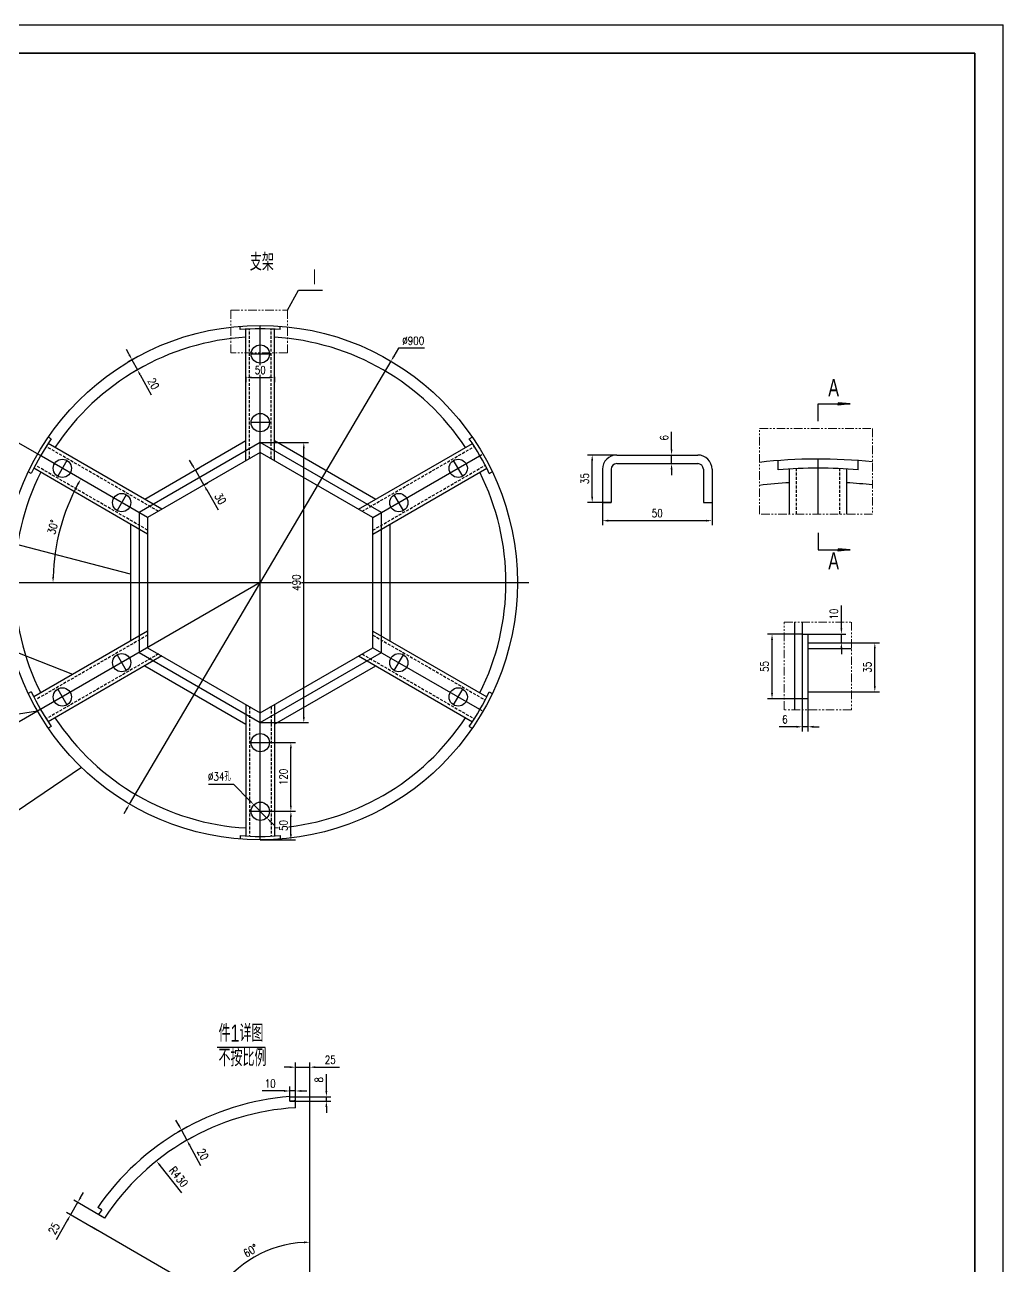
# Model space of a CAD drawing. Header units: millimetres. Extents: x 174648 to 205929, y -160248 to -145891.
# Drawn here: x 180088 to 181801, y -149303 to -147131 of the extents above; entities that cross this region are included whole.
import ezdxf

# ---------------------------------------------------------------- set-up
doc = ezdxf.new("R2010")
doc.units = ezdxf.units.MM
doc.linetypes.add('DASHED', pattern=[0.75, 0.5, -0.25])
doc.linetypes.add('PHANTOM', pattern=[2.5, 1.25, -0.25, 0.25, -0.25, 0.25, -0.25])
doc.layers.add('4虚线层', color=6, linetype='DASHED')
doc.layers.add('5（双点划线）', color=2, linetype='PHANTOM', lineweight=20)
doc.layers.add('图层1', color=4, linetype='Continuous', lineweight=35)
doc.styles.add('TH_GBDIM', font='romans.shx', dxfattribs={"width": 0.8, "bigfont": 'gbcbig.shx'})
doc.styles.add('样式 3.5', font='roms.shx', dxfattribs={"width": 0.7, "height": 3.5, "bigfont": 'hztxt.shx'})
doc.dimstyles.new('TH_GBDIM', dxfattribs={"dimtxt": 3.5, "dimasz": 2.5, "dimexe": 2, "dimexo": 0, "dimgap": 1.5, "dimtad": 1, "dimdec": 1, "dimzin": 0, "dimdsep": 46, "dimtxsty": 'TH_GBDIM', "dimcen": 2.5, "dimclrd": 130, "dimclre": 130, "dimclrt": 3, "dimadec": 0, "dimazin": 0, "dimtfac": 0.714286, "dimtdec": 1, "dimtmove": 0, "dimatfit": 3, "dimfxl": 0, "dimtzin": 0, "dimlwd": -1, "dimlwe": -1, "dimarcsym": 0})

# ---------------------------------------------------------------- blocks, each defined once
blk = doc.blocks.new('*D262')
at = {"color": 130, "linetype": 'Continuous', "transparency": 16777216}
for p, q in [((180475.5, -147746.4), (180475.5, -147755.7)), ((180485.5, -147747.7), (180515.5, -147747.7))]:
    blk.add_line(p, q, dxfattribs=at)
at = {"color": 130, "transparency": 16777216}
blk.add_line((180525.5, -147746.4), (180525.5, -147755.7), dxfattribs=at)
for points in [[(180485.5, -147746.1), (180485.5, -147749.4), (180475.5, -147747.7)], [(180515.5, -147746.1), (180515.5, -147749.4), (180525.5, -147747.7)]]:
    blk.add_solid(points, dxfattribs=at)
at = {"layer": 'Defpoints', "color": 0, "transparency": 16777216}
for p in [(180475.5, -147746.4), (180525.5, -147746.4), (180525.5, -147747.7)]:
    blk.add_point(p, dxfattribs=at)
at = {"color": 3, "transparency": 16777216, "insert": (180500.5, -147734.7), "char_height": 14, "attachment_point": 5, "style": 'TH_GBDIM', "bg_fill": 3, "box_fill_scale": 1.1, "bg_fill_color": 256, "bg_fill_true_color": 13158600, "bg_fill_transparency": 0}
blk.add_mtext('50', dxfattribs=at)
blk = doc.blocks.new('*D263')
at = {"color": 130, "linetype": 'Continuous', "transparency": 16777216}
for p, q in [((180271.1, -147707.8), (180266.3, -147699)), ((180286, -147711.1), (180268.8, -147720.4)), ((180275.9, -147716.6), (180285.4, -147734.2)), ((180290.2, -147743), (180309.3, -147778.3))]:
    blk.add_line(p, q, dxfattribs=at)
at = {"color": 130, "transparency": 16777216}
blk.add_line((180295.5, -147728.7), (180278.4, -147738), dxfattribs=at)
for points in [[(180272.6, -147707), (180269.6, -147708.6), (180275.9, -147716.6)], [(180291.6, -147742.2), (180288.7, -147743.8), (180285.4, -147734.2)]]:
    blk.add_solid(points, dxfattribs=at)
at = {"layer": 'Defpoints', "color": 0, "transparency": 16777216}
for p in [(180286, -147711.1), (180295.5, -147728.7), (180285.4, -147734.2)]:
    blk.add_point(p, dxfattribs=at)
at = {"color": 3, "transparency": 16777216, "insert": (180313.5, -147758.8), "char_height": 14, "attachment_point": 5, "rotation": 298.4633, "style": 'TH_GBDIM', "bg_fill": 3, "box_fill_scale": 1.1, "bg_fill_color": 256, "bg_fill_true_color": 13158600, "bg_fill_transparency": 0}
blk.add_mtext('20', dxfattribs=at)
blk = doc.blocks.new('*D264')
at = {"color": 130, "linetype": 'Continuous', "transparency": 16777216}
for p, q in [((180381.9, -147901.3), (180376.9, -147892.7)), ((180386.9, -147910), (180393.8, -147906)), ((180386.9, -147910), (180401.9, -147936)), ((180406.9, -147944.6), (180427, -147979.4))]:
    blk.add_line(p, q, dxfattribs=at)
at = {"color": 130, "transparency": 16777216}
blk.add_line((180401.9, -147936), (180408.8, -147932), dxfattribs=at)
for points in [[(180383.3, -147900.5), (180380.4, -147902.1), (180386.9, -147910)], [(180408.3, -147943.8), (180405.4, -147945.4), (180401.9, -147936)]]:
    blk.add_solid(points, dxfattribs=at)
at = {"layer": 'Defpoints', "color": 0, "transparency": 16777216}
for p in [(180386.9, -147910), (180401.9, -147936), (180401.9, -147936)]:
    blk.add_point(p, dxfattribs=at)
at = {"color": 3, "transparency": 16777216, "insert": (180430.7, -147959.8), "char_height": 14, "attachment_point": 5, "rotation": 300, "style": 'TH_GBDIM', "bg_fill": 3, "box_fill_scale": 1.1, "bg_fill_color": 256, "bg_fill_true_color": 13158600, "bg_fill_transparency": 0}
blk.add_mtext('30', dxfattribs=at)
blk = doc.blocks.new('*D265')
at = {"color": 130, "linetype": 'Continuous', "transparency": 16777216}
for p, q in [((180742.7, -147696.5), (180734.4, -147710.6)), ((180787.7, -147696.5), (180742.7, -147696.5)), ((180271.7, -148494.2), (180729.3, -147719.2)), ((180266.6, -148502.8), (180261.5, -148511.4))]:
    blk.add_line(p, q, dxfattribs=at)
at = {"color": 130, "transparency": 16777216}
for points in [[(180732.9, -147709.8), (180735.8, -147711.5), (180729.3, -147719.2)], [(180265.1, -148502), (180268, -148503.7), (180271.7, -148494.2)]]:
    blk.add_solid(points, dxfattribs=at)
at = {"layer": 'Defpoints', "color": 0, "transparency": 16777216}
for p in [(180729.3, -147719.2), (180271.7, -148494.2)]:
    blk.add_point(p, dxfattribs=at)
at = {"color": 3, "transparency": 16777216, "insert": (180768.2, -147683.5), "char_height": 14, "attachment_point": 5, "style": 'TH_GBDIM', "bg_fill": 3, "box_fill_scale": 1.1, "bg_fill_color": 256, "bg_fill_true_color": 13158600, "bg_fill_transparency": 0}
blk.add_mtext('∅900', dxfattribs=at)
blk = doc.blocks.new('*D266')
at = {"color": 130, "linetype": 'Continuous', "transparency": 16777216}
blk.add_arc((180500.5, -148106.7), 362.7, 151.5799, 178.4201, dxfattribs=at)
at = {"color": 130, "transparency": 16777216}
for points in [[(180180.1, -147933.3), (180183, -147934.9), (180186.4, -147925.4)], [(180139.6, -148096.7), (180136.3, -148096.7), (180137.8, -148106.7)]]:
    blk.add_solid(points, dxfattribs=at)
at = {"layer": 'Defpoints', "color": 0, "transparency": 16777216}
for p in [(180117.7, -147885.7), (180159.7, -147982.7), (180303.3, -147992.9), (180030.5, -148106.7), (180970.5, -148106.7)]:
    blk.add_point(p, dxfattribs=at)
at = {"color": 3, "transparency": 16777216, "insert": (180137.6, -148009.5), "char_height": 14, "attachment_point": 5, "rotation": 75, "style": 'TH_GBDIM', "bg_fill": 3, "box_fill_scale": 1.1, "bg_fill_color": 256, "bg_fill_true_color": 13158600, "bg_fill_transparency": 0}
blk.add_mtext('30°', dxfattribs=at)
blk = doc.blocks.new('*D267')
at = {"color": 130, "transparency": 16777216}
blk.add_line((180117.7, -147885.7), (180057.7, -147851.1), dxfattribs=at)
at = {"color": 130, "linetype": 'Continuous', "transparency": 16777216}
blk.add_line((180110.8, -148331.7), (180057.7, -148362.4), dxfattribs=at)
blk.add_arc((180500.5, -148106.7), 503.3, 151.1385, 208.8615, dxfattribs=at)
at = {"color": 130, "transparency": 16777216}
for points in [[(180058.3, -147863), (180061.2, -147864.6), (180064.6, -147855.1)], [(180061.2, -148348.8), (180058.3, -148350.5), (180064.6, -148358.4)]]:
    blk.add_solid(points, dxfattribs=at)
at = {"layer": 'Defpoints', "color": 0, "transparency": 16777216}
for p in [(180117.7, -147885.7), (180303.3, -147992.9), (180004.8, -148019.3), (180500.5, -148106.7), (180110.8, -148331.7)]:
    blk.add_point(p, dxfattribs=at)
at = {"color": 3, "transparency": 16777216, "insert": (179984.2, -148106.7), "char_height": 14, "attachment_point": 5, "rotation": 90, "style": 'TH_GBDIM', "bg_fill": 3, "box_fill_scale": 1.1, "bg_fill_color": 256, "bg_fill_true_color": 13158600, "bg_fill_transparency": 0}
blk.add_mtext('60°', dxfattribs=at)
blk = doc.blocks.new('*D268')
at = {"color": 130, "transparency": 16777216}
blk.add_line((180500.5, -147861.7), (180584.7, -147861.7), dxfattribs=at)
at = {"color": 130, "linetype": 'Continuous', "transparency": 16777216}
for p, q in [((180576.7, -148341.7), (180576.7, -147871.7)), ((180500.5, -148351.7), (180584.7, -148351.7))]:
    blk.add_line(p, q, dxfattribs=at)
at = {"color": 130, "transparency": 16777216}
for points in [[(180575, -147871.7), (180578.4, -147871.7), (180576.7, -147861.7)], [(180575, -148341.7), (180578.4, -148341.7), (180576.7, -148351.7)]]:
    blk.add_solid(points, dxfattribs=at)
at = {"layer": 'Defpoints', "color": 0, "transparency": 16777216}
for p in [(180500.5, -147861.7), (180576.7, -147861.7), (180500.5, -148351.7)]:
    blk.add_point(p, dxfattribs=at)
at = {"color": 3, "transparency": 16777216, "insert": (180563.7, -148106.7), "char_height": 14, "attachment_point": 5, "rotation": 90, "style": 'TH_GBDIM', "bg_fill": 3, "box_fill_scale": 1.1, "bg_fill_color": 256, "bg_fill_true_color": 13158600, "bg_fill_transparency": 0}
blk.add_mtext('490', dxfattribs=at)
blk = doc.blocks.new('*D269')
at = {"color": 130, "transparency": 16777216}
blk.add_line((181099.5, -147966.3), (181099.5, -148006.3), dxfattribs=at)
at = {"color": 130, "linetype": 'Continuous', "transparency": 16777216}
for p, q in [((181291.1, -147966.3), (181291.1, -148006.3)), ((181281.1, -147998.3), (181109.5, -147998.3))]:
    blk.add_line(p, q, dxfattribs=at)
at = {"color": 130, "transparency": 16777216}
for points in [[(181109.5, -147996.6), (181109.5, -148000), (181099.5, -147998.3)], [(181281.1, -147996.6), (181281.1, -148000), (181291.1, -147998.3)]]:
    blk.add_solid(points, dxfattribs=at)
at = {"layer": 'Defpoints', "color": 0, "transparency": 16777216}
for p in [(181099.5, -147966.3), (181291.1, -147966.3), (181099.5, -147998.3)]:
    blk.add_point(p, dxfattribs=at)
at = {"color": 3, "transparency": 16777216, "insert": (181195.3, -147985.3), "char_height": 14, "attachment_point": 5, "style": 'TH_GBDIM', "bg_fill": 3, "box_fill_scale": 1.1, "bg_fill_color": 256, "bg_fill_true_color": 13158600, "bg_fill_transparency": 0}
blk.add_mtext('{50}{}{}', dxfattribs=at)
blk = doc.blocks.new('*D270')
at = {"color": 130, "transparency": 16777216}
blk.add_line((181124.5, -147883.4), (181073.4, -147883.4), dxfattribs=at)
at = {"color": 130, "linetype": 'Continuous', "transparency": 16777216}
for p, q in [((181081.4, -147956.3), (181081.4, -147893.4)), ((181114.5, -147966.3), (181073.4, -147966.3))]:
    blk.add_line(p, q, dxfattribs=at)
at = {"color": 130, "transparency": 16777216}
for points in [[(181079.7, -147893.4), (181083.1, -147893.4), (181081.4, -147883.4)], [(181079.7, -147956.3), (181083.1, -147956.3), (181081.4, -147966.3)]]:
    blk.add_solid(points, dxfattribs=at)
at = {"layer": 'Defpoints', "color": 0, "transparency": 16777216}
for p in [(181081.4, -147883.4), (181124.5, -147883.4), (181114.5, -147966.3)]:
    blk.add_point(p, dxfattribs=at)
at = {"color": 3, "transparency": 16777216, "insert": (181068.4, -147924.8), "char_height": 14, "attachment_point": 5, "rotation": 90, "style": 'TH_GBDIM', "bg_fill": 3, "box_fill_scale": 1.1, "bg_fill_color": 256, "bg_fill_true_color": 13158600, "bg_fill_transparency": 0}
blk.add_mtext('{35}{}{}', dxfattribs=at)
blk = doc.blocks.new('*D271')
at = {"color": 130, "linetype": 'Continuous', "transparency": 16777216}
for p, q in [((181220.3, -147873.4), (181220.3, -147842.9)), ((181220.3, -147898.4), (181220.3, -147883.4)), ((181195.3, -147898.4), (181228.3, -147898.4)), ((181220.3, -147908.4), (181220.3, -147918.4))]:
    blk.add_line(p, q, dxfattribs=at)
at = {"color": 130, "transparency": 16777216}
blk.add_line((181195.3, -147883.4), (181228.3, -147883.4), dxfattribs=at)
for points in [[(181218.7, -147873.4), (181222, -147873.4), (181220.3, -147883.4)], [(181218.7, -147908.4), (181222, -147908.4), (181220.3, -147898.4)]]:
    blk.add_solid(points, dxfattribs=at)
at = {"layer": 'Defpoints', "color": 0, "transparency": 16777216}
for p in [(181195.3, -147883.4), (181220.3, -147883.4), (181195.3, -147898.4)]:
    blk.add_point(p, dxfattribs=at)
at = {"color": 3, "transparency": 16777216, "insert": (181207.3, -147853.2), "char_height": 14, "attachment_point": 5, "rotation": 90, "style": 'TH_GBDIM', "bg_fill": 3, "box_fill_scale": 1.1, "bg_fill_color": 256, "bg_fill_true_color": 13158600, "bg_fill_transparency": 0}
blk.add_mtext('{6}{}{}', dxfattribs=at)
blk = doc.blocks.new('*D272')
at = {"color": 130, "transparency": 16777216}
blk.add_line((181448.9, -148196.8), (181388.1, -148196.8), dxfattribs=at)
at = {"color": 130, "linetype": 'Continuous', "transparency": 16777216}
for p, q in [((181396.1, -148300), (181396.1, -148206.8)), ((181448.9, -148310), (181388.1, -148310))]:
    blk.add_line(p, q, dxfattribs=at)
at = {"color": 130, "transparency": 16777216}
for points in [[(181394.5, -148206.8), (181397.8, -148206.8), (181396.1, -148196.8)], [(181394.5, -148300), (181397.8, -148300), (181396.1, -148310)]]:
    blk.add_solid(points, dxfattribs=at)
at = {"layer": 'Defpoints', "color": 0, "transparency": 16777216}
for p in [(181396.1, -148196.8), (181448.9, -148196.8), (181448.9, -148310)]:
    blk.add_point(p, dxfattribs=at)
at = {"color": 3, "transparency": 16777216, "insert": (181383.1, -148253.4), "char_height": 14, "attachment_point": 5, "rotation": 90, "style": 'TH_GBDIM', "bg_fill": 3, "box_fill_scale": 1.1, "bg_fill_color": 256, "bg_fill_true_color": 13158600, "bg_fill_transparency": 0}
blk.add_mtext('{55}{}{}', dxfattribs=at)
blk = doc.blocks.new('*D273')
at = {"color": 130, "transparency": 16777216}
blk.add_line((181535.1, -148211.9), (181584, -148211.9), dxfattribs=at)
at = {"color": 130, "linetype": 'Continuous', "transparency": 16777216}
for p, q in [((181576, -148287.7), (181576, -148221.9)), ((181535.1, -148297.7), (181584, -148297.7))]:
    blk.add_line(p, q, dxfattribs=at)
at = {"color": 130, "transparency": 16777216}
for points in [[(181574.4, -148221.9), (181577.7, -148221.9), (181576, -148211.9)], [(181574.4, -148287.7), (181577.7, -148287.7), (181576, -148297.7)]]:
    blk.add_solid(points, dxfattribs=at)
at = {"layer": 'Defpoints', "color": 0, "transparency": 16777216}
for p in [(181535.1, -148211.9), (181576, -148211.9), (181535.1, -148297.7)]:
    blk.add_point(p, dxfattribs=at)
at = {"color": 3, "transparency": 16777216, "insert": (181563, -148254.8), "char_height": 14, "attachment_point": 5, "rotation": 90, "style": 'TH_GBDIM', "bg_fill": 3, "box_fill_scale": 1.1, "bg_fill_color": 256, "bg_fill_true_color": 13158600, "bg_fill_transparency": 0}
blk.add_mtext('{35}{}{}', dxfattribs=at)
blk = doc.blocks.new('*D274')
at = {"color": 130, "linetype": 'Continuous', "transparency": 16777216}
for p, q in [((181517.5, -148186.8), (181517.5, -148146.7)), ((181517.5, -148211.9), (181517.5, -148196.8)), ((181458.9, -148211.9), (181525.5, -148211.9)), ((181517.5, -148221.9), (181517.5, -148231.9))]:
    blk.add_line(p, q, dxfattribs=at)
at = {"color": 130, "transparency": 16777216}
blk.add_line((181458.9, -148196.8), (181525.5, -148196.8), dxfattribs=at)
for points in [[(181515.9, -148186.8), (181519.2, -148186.8), (181517.5, -148196.8)], [(181515.9, -148221.9), (181519.2, -148221.9), (181517.5, -148211.9)]]:
    blk.add_solid(points, dxfattribs=at)
at = {"layer": 'Defpoints', "color": 0, "transparency": 16777216}
for p in [(181458.9, -148196.8), (181517.5, -148196.8), (181458.9, -148211.9)]:
    blk.add_point(p, dxfattribs=at)
at = {"color": 3, "transparency": 16777216, "insert": (181504.5, -148161.7), "char_height": 14, "attachment_point": 5, "rotation": 90, "style": 'TH_GBDIM', "bg_fill": 3, "box_fill_scale": 1.1, "bg_fill_color": 256, "bg_fill_true_color": 13158600, "bg_fill_transparency": 0}
blk.add_mtext('{10}{}{}', dxfattribs=at)
blk = doc.blocks.new('*D275')
at = {"color": 130, "transparency": 16777216}
blk.add_line((181448.9, -148310), (181448.9, -148366.9), dxfattribs=at)
at = {"color": 130, "linetype": 'Continuous', "transparency": 16777216}
for p, q in [((181458.9, -148310), (181458.9, -148366.9)), ((181438.9, -148358.9), (181408.4, -148358.9)), ((181458.9, -148358.9), (181448.9, -148358.9)), ((181468.9, -148358.9), (181478.9, -148358.9))]:
    blk.add_line(p, q, dxfattribs=at)
at = {"color": 130, "transparency": 16777216}
for points in [[(181438.9, -148357.2), (181438.9, -148360.6), (181448.9, -148358.9)], [(181468.9, -148357.2), (181468.9, -148360.6), (181458.9, -148358.9)]]:
    blk.add_solid(points, dxfattribs=at)
at = {"layer": 'Defpoints', "color": 0, "transparency": 16777216}
for p in [(181448.9, -148310), (181458.9, -148310), (181448.9, -148358.9)]:
    blk.add_point(p, dxfattribs=at)
at = {"color": 3, "transparency": 16777216, "insert": (181418.7, -148345.9), "char_height": 14, "attachment_point": 5, "style": 'TH_GBDIM', "bg_fill": 3, "box_fill_scale": 1.1, "bg_fill_color": 256, "bg_fill_true_color": 13158600, "bg_fill_transparency": 0}
blk.add_mtext('{6}{}{}', dxfattribs=at)
blk = doc.blocks.new('*D276')
at = {"color": 130, "linetype": 'Continuous', "transparency": 16777216}
for p, q in [((180357.8, -149055.8), (180353, -149047)), ((180372.7, -149059.1), (180355.5, -149068.4)), ((180362.5, -149064.6), (180372.1, -149082.2)), ((180376.8, -149091), (180396, -149126.3))]:
    blk.add_line(p, q, dxfattribs=at)
at = {"color": 130, "transparency": 16777216}
blk.add_line((180382.2, -149076.7), (180365, -149086), dxfattribs=at)
for points in [[(180359.2, -149055), (180356.3, -149056.6), (180362.5, -149064.6)], [(180378.3, -149090.2), (180375.4, -149091.8), (180372.1, -149082.2)]]:
    blk.add_solid(points, dxfattribs=at)
at = {"layer": 'Defpoints', "color": 0, "transparency": 16777216}
for p in [(180372.7, -149059.1), (180382.2, -149076.7), (180372.1, -149082.2)]:
    blk.add_point(p, dxfattribs=at)
at = {"color": 3, "transparency": 16777216, "insert": (180400.2, -149106.8), "char_height": 14, "attachment_point": 5, "rotation": 298.4633, "style": 'TH_GBDIM', "bg_fill": 3, "box_fill_scale": 1.1, "bg_fill_color": 256, "bg_fill_true_color": 13158600, "bg_fill_transparency": 0}
blk.add_mtext('20', dxfattribs=at)
blk = doc.blocks.new('*D277')
at = {"color": 130, "linetype": 'Continuous', "transparency": 16777216}
for p, q in [((180562.1, -149013.4), (180562.1, -148946.5)), ((180552.1, -148954.5), (180542.1, -148954.5)), ((180562.1, -148954.5), (180587.1, -148954.5)), ((180597.1, -148954.5), (180638.9, -148954.5))]:
    blk.add_line(p, q, dxfattribs=at)
at = {"color": 130, "transparency": 16777216}
blk.add_line((180587.1, -149013.4), (180587.1, -148946.5), dxfattribs=at)
for points in [[(180552.1, -148952.8), (180552.1, -148956.2), (180562.1, -148954.5)], [(180597.1, -148952.8), (180597.1, -148956.2), (180587.1, -148954.5)]]:
    blk.add_solid(points, dxfattribs=at)
at = {"layer": 'Defpoints', "color": 0, "transparency": 16777216}
for p in [(180587.1, -148954.5), (180562.1, -149013.4), (180587.1, -149013.4)]:
    blk.add_point(p, dxfattribs=at)
at = {"color": 3, "transparency": 16777216, "insert": (180623, -148941.5), "char_height": 14, "attachment_point": 5, "style": 'TH_GBDIM', "bg_fill": 3, "box_fill_scale": 1.1, "bg_fill_color": 256, "bg_fill_true_color": 13158600, "bg_fill_transparency": 0}
blk.add_mtext('{25}{}{}', dxfattribs=at)
blk = doc.blocks.new('*D282')
at = {"color": 130, "linetype": 'Continuous', "transparency": 16777216}
for p, q in [((180185.9, -149182.7), (180190.9, -149174)), ((180180.9, -149191.3), (180168.4, -149213)), ((180227.9, -149218.4), (180174, -149187.3)), ((180163.4, -149221.6), (180143.3, -149256.4))]:
    blk.add_line(p, q, dxfattribs=at)
at = {"color": 130, "transparency": 16777216}
blk.add_line((180215.4, -149240.1), (180161.5, -149209), dxfattribs=at)
for points in [[(180184.5, -149181.8), (180187.3, -149183.5), (180180.9, -149191.3)], [(180162, -149220.8), (180164.8, -149222.5), (180168.4, -149213)]]:
    blk.add_solid(points, dxfattribs=at)
at = {"layer": 'Defpoints', "color": 0, "transparency": 16777216}
for p in [(180168.4, -149213), (180227.9, -149218.4), (180215.4, -149240.1)]:
    blk.add_point(p, dxfattribs=at)
at = {"color": 3, "transparency": 16777216, "insert": (180139.6, -149236.8), "char_height": 14, "attachment_point": 5, "rotation": 60, "style": 'TH_GBDIM', "bg_fill": 3, "box_fill_scale": 1.1, "bg_fill_color": 256, "bg_fill_true_color": 13158600, "bg_fill_transparency": 0}
blk.add_mtext('25', dxfattribs=at)
blk = doc.blocks.new('*D278')
at = {"color": 130, "transparency": 16777216}
blk.add_line((180552.1, -149013.4), (180552.1, -148988.1), dxfattribs=at)
at = {"color": 130, "linetype": 'Continuous', "transparency": 16777216}
for p, q in [((180562.1, -149013.4), (180562.1, -148988.1)), ((180542.1, -148996.1), (180503.6, -148996.1)), ((180562.1, -148996.1), (180552.1, -148996.1)), ((180572.1, -148996.1), (180582.1, -148996.1))]:
    blk.add_line(p, q, dxfattribs=at)
at = {"color": 130, "transparency": 16777216}
for points in [[(180542.1, -148994.4), (180542.1, -148997.8), (180552.1, -148996.1)], [(180572.1, -148994.4), (180572.1, -148997.8), (180562.1, -148996.1)]]:
    blk.add_solid(points, dxfattribs=at)
at = {"layer": 'Defpoints', "color": 0, "transparency": 16777216}
for p in [(180552.1, -148996.1), (180552.1, -149013.4), (180562.1, -149013.4)]:
    blk.add_point(p, dxfattribs=at)
at = {"color": 3, "transparency": 16777216, "insert": (180517.9, -148983.1), "char_height": 14, "attachment_point": 5, "style": 'TH_GBDIM', "bg_fill": 3, "box_fill_scale": 1.1, "bg_fill_color": 256, "bg_fill_true_color": 13158600, "bg_fill_transparency": 0}
blk.add_mtext('10', dxfattribs=at)
blk = doc.blocks.new('*D279')
at = {"color": 130, "linetype": 'Continuous', "transparency": 16777216}
for p, q in [((180616.2, -148996.1), (180616.2, -148966.6)), ((180616.2, -149014.1), (180616.2, -149006.1)), ((180552.1, -149014.1), (180624.2, -149014.1)), ((180616.2, -149024.1), (180616.2, -149034.1))]:
    blk.add_line(p, q, dxfattribs=at)
at = {"color": 130, "transparency": 16777216}
blk.add_line((180552.1, -149006.1), (180624.2, -149006.1), dxfattribs=at)
for points in [[(180614.5, -148996.1), (180617.9, -148996.1), (180616.2, -149006.1)], [(180614.5, -149024.1), (180617.9, -149024.1), (180616.2, -149014.1)]]:
    blk.add_solid(points, dxfattribs=at)
at = {"layer": 'Defpoints', "color": 0, "transparency": 16777216}
for p in [(180552.1, -149006.1), (180616.2, -149006.1), (180552.1, -149014.1)]:
    blk.add_point(p, dxfattribs=at)
at = {"color": 3, "transparency": 16777216, "insert": (180603.2, -148976.4), "char_height": 14, "attachment_point": 5, "rotation": 90, "style": 'TH_GBDIM', "bg_fill": 3, "box_fill_scale": 1.1, "bg_fill_color": 256, "bg_fill_true_color": 13158600, "bg_fill_transparency": 0}
blk.add_mtext('8', dxfattribs=at)
blk = doc.blocks.new('*D280')
at = {"color": 130, "linetype": 'Continuous', "transparency": 16777216}
blk.add_line((180363.5, -149174.5), (180325.1, -149126.5), dxfattribs=at)
at = {"color": 130, "transparency": 16777216}
blk.add_solid([(180326.4, -149125.5), (180323.8, -149127.5), (180318.9, -149118.7)], dxfattribs=at)
at = {"layer": 'Defpoints', "color": 0, "transparency": 16777216}
for p in [(180318.9, -149118.7), (180587.1, -149454.7)]:
    blk.add_point(p, dxfattribs=at)
at = {"color": 3, "transparency": 16777216, "insert": (180357.6, -149146.3), "char_height": 14, "attachment_point": 5, "rotation": 308.6007, "style": 'TH_GBDIM', "bg_fill": 3, "box_fill_scale": 1.1, "bg_fill_color": 256, "bg_fill_true_color": 13158600, "bg_fill_transparency": 0}
blk.add_mtext('R430', dxfattribs=at)
blk = doc.blocks.new('*D281')
at = {"color": 130, "linetype": 'Continuous', "transparency": 16777216}
blk.add_arc((180587.1, -149454.7), 194, 92.9538, 147.0462, dxfattribs=at)
at = {"color": 130, "transparency": 16777216}
for points in [[(180577.1, -149259.3), (180577.2, -149262.7), (180587.1, -149260.7)], [(180425.8, -149350.1), (180422.9, -149348.3), (180419.1, -149357.7)]]:
    blk.add_solid(points, dxfattribs=at)
at = {"layer": 'Defpoints', "color": 0, "transparency": 16777216}
for p in [(180587.1, -149004.7), (180205, -149234.1), (180520.8, -149272.4), (180587.1, -149454.7), (180587.1, -149454.7)]:
    blk.add_point(p, dxfattribs=at)
at = {"color": 3, "transparency": 16777216, "insert": (180483.6, -149275.5), "char_height": 14, "attachment_point": 5, "rotation": 30, "style": 'TH_GBDIM', "bg_fill": 3, "box_fill_scale": 1.1, "bg_fill_color": 256, "bg_fill_true_color": 13158600, "bg_fill_transparency": 0}
blk.add_mtext('60°', dxfattribs=at)
blk = doc.blocks.new('*D283')
at = {"color": 130, "transparency": 16777216}
blk.add_line((180500.5, -148506.7), (180562.1, -148506.7), dxfattribs=at)
at = {"color": 130, "linetype": 'Continuous', "transparency": 16777216}
for p, q in [((180554.1, -148546.7), (180554.1, -148516.7)), ((180500.5, -148556.7), (180562.1, -148556.7))]:
    blk.add_line(p, q, dxfattribs=at)
at = {"color": 130, "transparency": 16777216}
for points in [[(180552.4, -148516.7), (180555.7, -148516.7), (180554.1, -148506.7)], [(180552.4, -148546.7), (180555.7, -148546.7), (180554.1, -148556.7)]]:
    blk.add_solid(points, dxfattribs=at)
at = {"layer": 'Defpoints', "color": 0, "transparency": 16777216}
for p in [(180500.5, -148506.7), (180554.1, -148506.7), (180500.5, -148556.7)]:
    blk.add_point(p, dxfattribs=at)
at = {"color": 3, "transparency": 16777216, "insert": (180541.1, -148531.7), "char_height": 14, "attachment_point": 5, "rotation": 90, "style": 'TH_GBDIM', "bg_fill": 3, "box_fill_scale": 1.1, "bg_fill_color": 256, "bg_fill_true_color": 13158600, "bg_fill_transparency": 0}
blk.add_mtext('50', dxfattribs=at)
blk = doc.blocks.new('*D284')
at = {"color": 130, "transparency": 16777216}
blk.add_line((180500.5, -148386.7), (180562.1, -148386.7), dxfattribs=at)
at = {"color": 130, "linetype": 'Continuous', "transparency": 16777216}
for p, q in [((180554.1, -148496.7), (180554.1, -148396.7)), ((180500.5, -148506.7), (180562.1, -148506.7))]:
    blk.add_line(p, q, dxfattribs=at)
at = {"color": 130, "transparency": 16777216}
for points in [[(180552.4, -148396.7), (180555.7, -148396.7), (180554.1, -148386.7)], [(180552.4, -148496.7), (180555.7, -148496.7), (180554.1, -148506.7)]]:
    blk.add_solid(points, dxfattribs=at)
at = {"layer": 'Defpoints', "color": 0, "transparency": 16777216}
for p in [(180500.5, -148386.7), (180554.1, -148386.7), (180500.5, -148506.7)]:
    blk.add_point(p, dxfattribs=at)
at = {"color": 3, "transparency": 16777216, "insert": (180541.1, -148446.7), "char_height": 14, "attachment_point": 5, "rotation": 90, "style": 'TH_GBDIM', "bg_fill": 3, "box_fill_scale": 1.1, "bg_fill_color": 256, "bg_fill_true_color": 13158600, "bg_fill_transparency": 0}
blk.add_mtext('120', dxfattribs=at)
blk = doc.blocks.new('*D285')
at = {"color": 130, "linetype": 'Continuous', "transparency": 16777216}
for p, q in [((180409.9, -148459.6), (180453.9, -148459.6)), ((180453.9, -148459.6), (180482.2, -148488.2)), ((180511.7, -148518.1), (180489.2, -148495.3)), ((180518.8, -148525.2), (180525.8, -148532.3))]:
    blk.add_line(p, q, dxfattribs=at)
at = {"color": 130, "transparency": 16777216}
for points in [[(180483.4, -148487.1), (180481, -148489.4), (180489.2, -148495.3)], [(180519.9, -148524), (180517.6, -148526.4), (180511.7, -148518.1)]]:
    blk.add_solid(points, dxfattribs=at)
at = {"layer": 'Defpoints', "color": 0, "transparency": 16777216}
for p in [(180489.2, -148495.3), (180511.7, -148518.1)]:
    blk.add_point(p, dxfattribs=at)
at = {"color": 3, "transparency": 16777216, "insert": (180428.9, -148446.2), "char_height": 14, "attachment_point": 5, "style": 'TH_GBDIM', "bg_fill": 3, "box_fill_scale": 1.1, "bg_fill_color": 256, "bg_fill_true_color": 13158600, "bg_fill_transparency": 0}
blk.add_mtext('{%%c34孔}{}{}', dxfattribs=at)

msp = doc.modelspace()

# ---------------------------------------------------------------- hatches: boundary and pattern name
h = msp.add_hatch(color=256)
h.dxf.hatch_style = 1
h.paths.add_polyline_path([(181512, -147792), (181512, -147794), (181532.7, -147794)])
h.paths.add_polyline_path([(181512, -147794), (181512, -147796), (181532.7, -147794)])
h = msp.add_hatch(color=256)
h.dxf.hatch_style = 1
h.paths.add_polyline_path([(181532.7, -148049.6), (181512, -148049.6), (181512, -148051.6)])
h.paths.add_polyline_path([(181532.7, -148049.6), (181512, -148047.6), (181512, -148049.6)])

# ---------------------------------------------------------------- linework, layer by layer
at = {"color": 7, "linetype": 'Continuous'}
for p in [(179721.7, -147130.8), (181800.7, -150071.1)]:
    msp.add_line(p, (181800.7, -147130.8), dxfattribs=at)
at = {"color": 2}
for p, q in [((180548.1, -147629.9), (180567.4, -147595.1)), ((180567.4, -147595.1), (180609.4, -147595.1))]:
    msp.add_line(p, q, dxfattribs=at)
for p, q in [((180465.5, -147664.1), (180465.5, -147658.1)), ((180475.5, -147893.5), (180475.5, -147663.4)), ((180525.5, -147893.5), (180525.5, -147663.4)), ((180535.5, -147664.1), (180535.5, -147658.1)), ((181476.8, -147824.1), (181476.8, -147794)), ((181476.8, -147794), (181532.7, -147794)), ((181532.7, -147794), (181512, -147792)), ((181512, -147792), (181512, -147794)), ((181532.7, -147794), (181512, -147796)), ((181512, -147796), (181512, -147794)), ((180475.5, -147858.8), (180298.3, -147961.1)), ((180702.7, -147961.1), (180525.5, -147858.8)), ((180866.3, -147855.1), (180871.5, -147852.1)), ((180328.3, -147978.4), (180129.1, -147863.4)), ((180500.5, -147879), (180303.3, -147992.9)), ((180697.7, -147992.9), (180500.5, -147879)), ((180672.7, -147978.4), (180871.9, -147863.4)), ((181124.5, -147883.4), (181266.1, -147883.4)), ((181124.5, -147898.4), (181266.1, -147898.4)), ((181406.8, -147909.3), (181406.8, -147893.2)), ((181546.8, -147909.3), (181546.8, -147893.2)), ((180303.3, -148021.7), (180104.1, -147906.7)), ((180697.7, -148021.7), (180896.9, -147906.7)), ((181099.5, -147908.4), (181099.5, -147966.3)), ((181114.5, -147908.4), (181114.5, -147966.3)), ((181276.1, -147908.4), (181276.1, -147966.3)), ((181291.1, -147908.4), (181291.1, -147966.3)), ((181426.8, -147986.8), (181426.8, -147907.9)), ((181526.8, -147986.8), (181526.8, -147907.9)), ((181099.5, -147966.3), (181114.5, -147966.3)), ((181276.1, -147966.3), (181291.1, -147966.3)), ((180273.3, -148004.4), (180273.3, -148209)), ((180303.3, -147992.9), (180303.3, -148220.6)), ((180697.7, -148220.6), (180697.7, -147992.9)), ((180697.7, -148220.6), (180697.7, -147992.9)), ((180727.7, -148209), (180727.7, -148004.4)), ((181476.8, -148019.5), (181476.8, -148049.6)), ((181476.8, -148049.6), (181532.7, -148049.6)), ((181532.7, -148049.6), (181512, -148047.6)), ((181512, -148047.6), (181512, -148049.6)), ((181532.7, -148049.6), (181512, -148051.6)), ((181512, -148051.6), (181512, -148049.6)), ((181435.8, -148329.1), (181435.8, -148175.7)), ((181448.9, -148175.7), (181448.9, -148329.1)), ((180303.3, -148191.7), (180104.1, -148306.7)), ((180697.7, -148191.7), (180896.9, -148306.7)), ((181448.9, -148196.8), (181458.9, -148196.8)), ((181458.9, -148196.8), (181458.9, -148310)), ((180303.3, -148220.6), (180500.5, -148334.4)), ((180500.5, -148334.4), (180697.7, -148220.6)), ((181458.9, -148211.9), (181535.1, -148211.9)), ((181458.9, -148222), (181535.1, -148222)), ((180328.3, -148235), (180129.1, -148350)), ((180298.3, -148252.3), (180475.5, -148354.6)), ((180525.5, -148354.6), (180702.7, -148252.3)), ((180672.7, -148235), (180871.9, -148350)), ((180901.3, -148297.7), (180906.5, -148300.7)), ((181458.9, -148310), (181448.9, -148310)), ((181458.9, -148297.7), (181535.1, -148297.7)), ((180475.5, -148320), (180475.5, -148550)), ((180525.5, -148320), (180525.5, -148550)), ((180866.3, -148358.3), (180871.5, -148361.3)), ((180187.6, -148430.1), (179949.8, -148591)), ((180465.5, -148549.3), (180465.5, -148555.4)), ((180535.5, -148549.3), (180535.5, -148555.4)), ((180424.8, -148919.6), (180509.1, -148919.6)), ((180552.1, -149014.1), (180552.1, -149006.1)), ((180562.1, -149025.5), (180562.1, -149013.4)), ((180223.1, -149204.1), (180216.1, -149200.1)), ((180227.9, -149218.4), (180217.5, -149212.4))]:
    msp.add_line(p, q)
at = {"color": 1, "ltscale": 1.5}
for p, q in [((180500.5, -148556.7), (180500.5, -147656.7)), ((180500.5, -147861.7), (180288.3, -147984.2)), ((180712.7, -147984.2), (180500.5, -147861.7)), ((180697.7, -147992.9), (180888.5, -147882.7)), ((180303.3, -147992.9), (180117.7, -147885.7)), ((181476.8, -147986.8), (181476.8, -147890.5)), ((180288.3, -147984.2), (180288.3, -148229.2)), ((180712.7, -148229.2), (180712.7, -147984.2)), ((180030.5, -148106.7), (180970.5, -148106.7)), ((180050.5, -148106.7), (180950.5, -148106.7)), ((180500.5, -148106.7), (180110.8, -148331.7)), ((180288.3, -148229.2), (180500.5, -148351.7)), ((180500.5, -148351.7), (180712.7, -148229.2)), ((180697.7, -148220.6), (180888.5, -148330.7)), ((180838.9, -148320.6), (180854.9, -148292.9)), ((180587.1, -149454.7), (180587.1, -149004.7)), ((180587.1, -149454.7), (180205, -149234.1))]:
    msp.add_line(p, q, dxfattribs=at)
for centre, radius in [((180500.5, -148106.7), 450), ((180846.9, -148306.7), 16)]:
    msp.add_circle(centre, radius)
for centre, radius, start, end in [((180500.5, -148106.7), 444, 85.4788, 94.5212), ((180500.5, -148106.7), 430, 93.333, 146.667), ((180500.5, -148106.7), 430, 33.333, 86.667), ((181124.5, -147908.4), 25, 90, 180), ((181266.1, -147908.4), 25, 0, 90), ((181124.5, -147908.4), 10, 90, 180), ((181266.1, -147908.4), 10, 0, 90), ((181476.8, -148790.5), 900, 83.9275, 96.5399), ((180500.5, -148106.7), 430, 153.333, 206.667), ((180500.5, -148106.7), 430, 333.333, 26.667), ((181476.8, -148790.5), 884, 85.4582, 94.5418), ((181476.8, -148790.5), 860, 93.333, 96.8455), ((181476.8, -148790.5), 860, 83.6439, 86.667), ((180500.5, -148106.7), 444, 325.4788, 334.5212), ((180500.5, -148106.7), 430, 213.333, 266.667), ((180500.5, -148106.7), 430, 273.333, 326.667), ((180500.5, -148106.7), 444, 265.4788, 274.5212), ((180587.1, -149454.7), 450, 94.4608, 145.5392), ((180587.1, -149454.7), 430, 93.333, 146.667), ((180587.1, -149454.7), 442, 93.2424, 94.5418), ((180587.1, -149454.7), 442, 145.4582, 146.7576)]:
    msp.add_arc(centre, radius, start, end)
at = {"layer": '4虚线层', "ltscale": 10}
for p, q in [((180481.5, -147890), (180481.5, -147663.1)), ((180519.5, -147890), (180519.5, -147663.1)), ((180322.3, -147981.9), (180125.8, -147868.5)), ((180678.7, -147981.9), (180875.1, -147868.5)), ((180303.3, -148014.8), (180108.8, -147902.5)), ((180697.7, -148014.8), (180894.1, -147901.4)), ((181438.8, -147986.8), (181438.8, -147907.9)), ((181514.8, -147986.8), (181514.8, -147907.9)), ((180303.3, -148198.6), (180108.8, -148310.9)), ((180697.7, -148198.6), (180894.1, -148312.1)), ((180322.3, -148231.5), (180125.8, -148345)), ((180678.7, -148231.5), (180875.1, -148345)), ((180481.5, -148323.4), (180481.5, -148550.3)), ((180519.5, -148323.4), (180519.5, -148550.3))]:
    msp.add_line(p, q, dxfattribs=at)
at = {"layer": '5（双点划线）', "ltscale": 12}
for points in [[(181374.3, -147837), (181572.1, -147837), (181572.1, -147986.8), (181374.3, -147986.8)], [(181417.3, -148175.7), (181535.1, -148175.7), (181535.1, -148329.1), (181417.3, -148329.1)]]:
    msp.add_lwpolyline(points, close=True, dxfattribs=at)
at = {"layer": '图层1'}
for p, q in [((181751.2, -147180.3), (179845.4, -147180.3)), ((181751.2, -150021.6), (181751.2, -147180.3)), ((181751.2, -150021.6), (181751.2, -147180.3))]:
    msp.add_line(p, q, dxfattribs=at)

# ---------------------------------------------------------------- texts
at = {"char_height": 30, "attachment_point": 1, "style": '样式 3.5'}
for s, insert, width in [('支架', (180482.4, -147530.8), 314.203), ('A', (181494.6, -147750.6), 32.852), ('A', (181494.6, -148053.5), 32.852), ('件1详图', (180427.4, -148880), 314.203), ('不按比例', (180427.4, -148922.9), 314.203)]:
    msp.add_mtext(s, dxfattribs=dict(at, insert=insert, width=width))
at = {"color": 2, "insert": (180584.9, -147557.7), "char_height": 30, "width": 314.203, "attachment_point": 1, "style": '样式 3.5'}
msp.add_mtext('Ⅰ', dxfattribs=at)

# ---------------------------------------------------------------- next in the draw order: dimensions: what is measured, and where the dimension line sits
for p1, p2, distance, picture, middle in [((180286, -147711.1), (180295.5, -147728.7), -11.5, '*D263', (180313.5, -147758.8)), ((180386.9, -147910), (180401.9, -147936), 0, '*D264', (180430.7, -147959.8)), ((180372.7, -149059.1), (180382.2, -149076.7), -11.5, '*D276', (180400.2, -149106.8)), ((180227.9, -149218.4), (180215.4, -149240.1), -54.2, '*D282', (180139.6, -149236.8))]:
    dim = msp.add_aligned_dim(p1=p1, p2=p2, distance=distance, dimstyle='TH_GBDIM', override={"dimscale": 4, "dimdec": 0, "dimtfill": 1})
    dim.commit()
    dim.dimension.update_dxf_attribs({"geometry": picture, "text_midpoint": middle})
dim = msp.add_linear_dim(base=(180525.5, -147747.7), p1=(180475.5, -147746.4), p2=(180525.5, -147746.4), dimstyle='TH_GBDIM', override={"dimscale": 4, "dimtoh": 1, "dimdec": 0, "dimtfill": 1})
dim.commit()
dim.dimension.update_dxf_attribs({"geometry": '*D262', "text_midpoint": (180500.5, -147734.7)})
for base, p1, p2, text, override, picture, middle in [((181220.3, -147883.4), (181195.3, -147898.4), (181195.3, -147883.4), '{6}{}{}', {"dimscale": 4, "dimgap": 1.5, "dimtad": 1, "dimjust": 0, "dimdec": 0, "dimlfac": 1, "dimse1": 0, "dimse2": 0, "dimsd1": 0, "dimsd2": 0, "dimtfill": 1}, '*D271', (181207.3, -147853.2)), ((181396.1, -148196.8), (181448.9, -148310), (181448.9, -148196.8), '{55}{}{}', {"dimscale": 4, "dimdec": 0, "dimtfill": 1}, '*D272', (181383.1, -148253.4)), ((181576, -148211.9), (181535.1, -148297.7), (181535.1, -148211.9), '{35}{}{}', {"dimscale": 4, "dimdec": 0, "dimtfill": 1}, '*D273', (181563, -148254.8))]:
    dim = msp.add_linear_dim(base=base, p1=p1, p2=p2, angle=90, text=text, dimstyle='TH_GBDIM', override=override)
    dim.commit()
    dim.dimension.update_dxf_attribs({"geometry": picture, "text_midpoint": middle})
dim = msp.add_linear_dim(base=(181099.5, -147998.3), p1=(181291.1, -147966.3), p2=(181099.5, -147966.3), text='{50}{}{}', dimstyle='TH_GBDIM', override={"dimscale": 4, "dimgap": 1.5, "dimtad": 1, "dimjust": 0, "dimdec": 0, "dimlfac": 1, "dimse1": 0, "dimse2": 0, "dimsd1": 0, "dimsd2": 0, "dimtfill": 1})
dim.commit()
dim.dimension.update_dxf_attribs({"geometry": '*D269', "text_midpoint": (181195.3, -147998.3), "dimtype": 160})
dim = msp.add_linear_dim(base=(180587.1, -148954.5), p1=(180562.1, -149013.4), p2=(180587.1, -149013.4), text='{<>}{}{}', dimstyle='TH_GBDIM', override={"dimscale": 4, "dimgap": 1.5, "dimtad": 1, "dimjust": 0, "dimdec": 0, "dimlfac": 1, "dimse1": 0, "dimse2": 0, "dimsd1": 0, "dimsd2": 0, "dimtfill": 1})
dim.commit()
dim.dimension.update_dxf_attribs({"geometry": '*D277', "text_midpoint": (180623, -148941.5)})

# ---------------------------------------------------------------- next in the draw order: dimensions: what is measured, and where the dimension line sits
dim = msp.add_diameter_dim_2p(p1=(180271.7, -148494.2), p2=(180729.3, -147719.2), dimstyle='TH_GBDIM', override={"dimscale": 4, "dimtoh": 1, "dimdec": 0, "dimtfill": 1})
dim.commit()
dim.dimension.update_dxf_attribs({"geometry": '*D265', "text_midpoint": (180768.2, -147696.5), "dimtype": 163})
for base, p1, p2, text, picture, middle in [((181081.4, -147883.4), (181114.5, -147966.3), (181124.5, -147883.4), '{35}{}{}', '*D270', (181068.4, -147924.8)), ((181517.5, -148196.8), (181458.9, -148211.9), (181458.9, -148196.8), '{10}{}{}', '*D274', (181504.5, -148161.7))]:
    dim = msp.add_linear_dim(base=base, p1=p1, p2=p2, angle=90, text=text, dimstyle='TH_GBDIM', override={"dimscale": 4, "dimgap": 1.5, "dimtad": 1, "dimjust": 0, "dimdec": 0, "dimlfac": 1, "dimse1": 0, "dimse2": 0, "dimsd1": 0, "dimsd2": 0, "dimtfill": 1})
    dim.commit()
    dim.dimension.update_dxf_attribs({"geometry": picture, "text_midpoint": middle})
dim = msp.add_linear_dim(base=(181448.9, -148358.9), p1=(181458.9, -148310), p2=(181448.9, -148310), text='{6}{}{}', dimstyle='TH_GBDIM', override={"dimscale": 4, "dimgap": 1.5, "dimtad": 1, "dimjust": 0, "dimdec": 0, "dimlfac": 1, "dimse1": 0, "dimse2": 0, "dimsd1": 0, "dimsd2": 0, "dimtfill": 1})
dim.commit()
dim.dimension.update_dxf_attribs({"geometry": '*D275', "text_midpoint": (181418.7, -148345.9)})
dim = msp.add_aligned_dim(p1=(180562.1, -149013.4), p2=(180552.1, -149013.4), distance=-17.3, dimstyle='TH_GBDIM', override={"dimscale": 4, "dimdec": 0, "dimtfill": 1})
dim.commit()
dim.dimension.update_dxf_attribs({"geometry": '*D278', "text_midpoint": (180517.9, -148983.1)})
dim = msp.add_radius_dim(center=(180587.1, -149454.7), mpoint=(180318.9, -149118.7), dimstyle='TH_GBDIM', override={"dimscale": 4, "dimdec": 0, "dimtfill": 1})
dim.commit()
dim.dimension.update_dxf_attribs({"geometry": '*D280', "text_midpoint": (180347.4, -149154.4), "dimtype": 164})

# ---------------------------------------------------------------- next in the draw order: linework, layer by layer
at = {"color": 1, "ltscale": 1.5}
for p, q in [((180516.5, -147706.7), (180484.5, -147706.7)), ((180516.5, -147826.7), (180484.5, -147826.7)), ((180735, -148260.6), (180751, -148232.9))]:
    msp.add_line(p, q, dxfattribs=at)
for centre in [(180500.5, -147706.7), (180743, -148246.7)]:
    msp.add_circle(centre, 16)
at = {"layer": '5（双点划线）', "ltscale": 12}
msp.add_lwpolyline([(180449.2, -147629.9), (180548.1, -147629.9), (180548.1, -147704.9), (180449.2, -147704.9)], close=True, dxfattribs=at)

# ---------------------------------------------------------------- next in the draw order: dimensions: what is measured, and where the dimension line sits
dim = msp.add_angular_dim_2l(base=(180159.7, -147982.7), line1=((180303.3, -147992.9), (180117.7, -147885.7)), line2=((180030.5, -148106.7), (180970.5, -148106.7)), dimstyle='TH_GBDIM', override={"dimscale": 4, "dimdec": 0, "dimtfill": 1})
dim.commit()
dim.dimension.update_dxf_attribs({"geometry": '*D266', "text_midpoint": (180137.6, -148009.5)})
dim = msp.add_linear_dim(base=(180554.1, -148506.7), p1=(180500.5, -148556.7), p2=(180500.5, -148506.7), angle=90, dimstyle='TH_GBDIM', override={"dimscale": 4, "dimdec": 0, "dimtfill": 1})
dim.commit()
dim.dimension.update_dxf_attribs({"geometry": '*D283', "text_midpoint": (180541.1, -148531.7)})
dim = msp.add_aligned_dim(p1=(180552.1, -149014.1), p2=(180552.1, -149006.1), distance=-64.1, dimstyle='TH_GBDIM', override={"dimscale": 4, "dimdec": 0, "dimtfill": 1})
dim.commit()
dim.dimension.update_dxf_attribs({"geometry": '*D279', "text_midpoint": (180603.2, -148976.4)})

# ---------------------------------------------------------------- next in the draw order: linework, layer by layer
at = {"color": 1, "ltscale": 1.5}
for p, q in [((180854.9, -147920.6), (180838.9, -147892.9)), ((180751, -147980.6), (180735, -147952.9))]:
    msp.add_line(p, q, dxfattribs=at)
msp.add_line((180901.3, -147915.7), (180906.5, -147912.7))
for centre in [(180846.9, -147906.7), (180743, -147966.7), (180500.5, -148506.7)]:
    msp.add_circle(centre, 16)
msp.add_arc((180500.5, -148106.7), 444, 25.4788, 34.5212)

# ---------------------------------------------------------------- next in the draw order: dimensions: what is measured, and where the dimension line sits
for base, line1, line2, picture, middle in [((180004.8, -148019.3), ((180303.3, -147992.9), (180117.7, -147885.7)), ((180500.5, -148106.7), (180110.8, -148331.7)), '*D267', (179984.2, -148106.7)), ((180520.8, -149272.4), ((180587.1, -149454.7), (180587.1, -149004.7)), ((180587.1, -149454.7), (180205, -149234.1)), '*D281', (180483.6, -149275.5))]:
    dim = msp.add_angular_dim_2l(base=base, line1=line1, line2=line2, dimstyle='TH_GBDIM', override={"dimscale": 4, "dimdec": 0, "dimtfill": 1})
    dim.commit()
    dim.dimension.update_dxf_attribs({"geometry": picture, "text_midpoint": middle})

# ---------------------------------------------------------------- next in the draw order: linework, layer by layer
for p, q in [((180134.7, -147855.1), (180129.4, -147852.1)), ((180099.7, -147915.7), (180094.4, -147912.7)), ((180273.3, -148091.9), (179949.8, -148007.8)), ((180172.4, -148267.2), (179949.8, -148180.6)), ((180099.7, -148297.7), (180094.4, -148300.7)), ((180110.8, -148331.7), (179949.8, -148356.6)), ((180134.7, -148358.3), (180129.4, -148361.3))]:
    msp.add_line(p, q)
for p, q in [((180162.1, -147892.9), (180146.1, -147920.6)), ((180266, -147952.9), (180250, -147980.6)), ((180250, -148232.9), (180266, -148260.6)), ((180146.1, -148292.9), (180162.1, -148320.6))]:
    msp.add_line(p, q, dxfattribs=at)
for centre in [(180500.5, -147826.7), (180154.1, -147906.7), (180258, -147966.7), (180258, -148246.7), (180154.1, -148306.7), (180500.5, -148386.7)]:
    msp.add_circle(centre, 16)
for start, end in [(145.4788, 154.5212), (205.4788, 214.5212)]:
    msp.add_arc((180500.5, -148106.7), 444, start, end)

# ---------------------------------------------------------------- next in the draw order: dimensions: what is measured, and where the dimension line sits
dim = msp.add_linear_dim(base=(180576.7, -147861.7), p1=(180500.5, -148351.7), p2=(180500.5, -147861.7), angle=90, dimstyle='TH_GBDIM', override={"dimscale": 4, "dimdec": 0, "dimtfill": 1})
dim.commit()
dim.dimension.update_dxf_attribs({"geometry": '*D268', "text_midpoint": (180563.7, -148106.7)})

# ---------------------------------------------------------------- next in the draw order: dimensions: what is measured, and where the dimension line sits
dim = msp.add_linear_dim(base=(180554.1, -148386.7), p1=(180500.5, -148506.7), p2=(180500.5, -148386.7), angle=90, dimstyle='TH_GBDIM', override={"dimscale": 4, "dimdec": 0, "dimtfill": 1})
dim.commit()
dim.dimension.update_dxf_attribs({"geometry": '*D284', "text_midpoint": (180541.1, -148446.7)})

# ---------------------------------------------------------------- next in the draw order: linework, layer by layer
msp.add_line((180484.5, -148386.7), (180516.5, -148386.7), dxfattribs=at)

# ---------------------------------------------------------------- next in the draw order: dimensions: what is measured, and where the dimension line sits
dim = msp.add_diameter_dim_2p(p1=(180511.7, -148518.1), p2=(180489.2, -148495.3), text='{%%c34孔}{}{}', dimstyle='TH_GBDIM', override={"dimscale": 4, "dimgap": 1.5, "dimtad": 1, "dimtih": 0, "dimtoh": 1, "dimdec": 0, "dimlfac": 1, "dimse1": 0, "dimse2": 0, "dimsd1": 0, "dimsd2": 0, "dimtix": 0, "dimtofl": 1, "dimatfit": 3, "dimtfill": 1})
dim.commit()
dim.dimension.update_dxf_attribs({"geometry": '*D285', "text_midpoint": (180428.9, -148459.6), "dimtype": 163})

# ---------------------------------------------------------------- next in the draw order: linework, layer by layer
msp.add_line((180484.5, -148506.7), (180516.5, -148506.7), dxfattribs=at)

doc.saveas('drawing.dxf')
